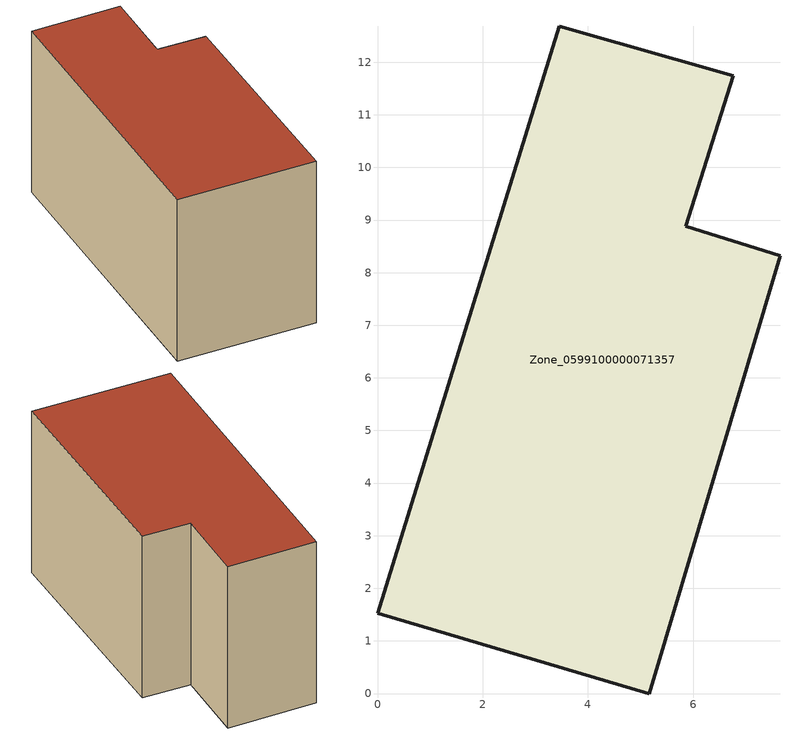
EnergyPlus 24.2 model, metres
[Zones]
Zone_0599100000071357
 floor ground (C_G): 0,1.53 3.45,12.68 6.76,11.74 5.86,8.88 7.65,8.32 5.16,0 z0
 wall outside (C_F): 3.45,12.68 0,1.53 5.16,0 7.65,8.32 5.86,8.88 6.76,11.74 3.45,12.68 z0:6.73
 roof outside (C_R): 0,1.53 5.16,0 7.65,8.32 5.86,8.88 6.76,11.74 3.45,12.68 z6.73
[BUILDING]
Pand.0599100000071357: North Axis=0; Terrain=City; Loads Convergence Tolerance Value=0.04; Temperature Convergence Tolerance Value=0.4; Solar Distribution=FullExterior; Maximum Number of Warmup Days=25; Minimum Number of Warmup Days=1
[Site:Location]
Rotterdam.The.Hague.AP_ZH_NLD Design_Conditions: Latitude=51.96; Longitude=4.45; Time Zone=1; Elevation=-4.5
[SITE:GROUNDTEMPERATURE:BUILDINGSURFACE]
18, 18, 18, 18, 18, 18, 18, 18, 18, 18, 18, 18
[MATERIAL] Thermal Absorptance=0.9; Solar Absorptance=0.7; Visible Absorptance=0.7
Name | Roughness | Thickness | Conductivity | Density | Specific Heat
G.TI.1946 | MediumSmooth | 0.15 | 1 | 540 | 1210
F.TI.1946 | Rough | 0.3 | 0.857143 | 1920 | 840
R.TI.1946 | MediumRough | 0.2 | 0.1 | 1500 | 1000
[CONSTRUCTION]
C_G: G.TI.1946
C_F: F.TI.1946
C_R: R.TI.1946
[ZONE]
Zone_0599100000071357: Type=1; Multiplier=1; Ceiling Height=Autocalculate; Volume=Autocalculate; Floor Area=autocalculate; Part of Total Floor Area=Yes
[ZONEINFILTRATION:DESIGNFLOWRATE]
Infil_Zone_0599100000071357: Zone or ZoneList or Space or SpaceList=Zone_0599100000071357; Schedule=AlwaysOn; Design Flow Rate Calculation Method=Flow/Area; Flow Rate per Floor Area=0.003; Constant Term Coefficient=1; Temperature Term Coefficient=0; Velocity Term Coefficient=0; Velocity Squared Term Coefficient=0
[HVACTEMPLATE:ZONE:IDEALLOADSAIRSYSTEM]
Zone_0599100000071357: Maximum Heating Supply Air Temperature=50; Minimum Cooling Supply Air Temperature=13; Maximum Heating Supply Air Humidity Ratio=0.0156; Minimum Cooling Supply Air Humidity Ratio=0.0077; Heating Limit=NoLimit; Cooling Limit=NoLimit; Dehumidification Control Type=ConstantSensibleHeatRatio; Cooling Sensible Heat Ratio=0.7; Dehumidification Setpoint=60; Humidification Control Type=None; Humidification Setpoint=30; Outdoor Air Method=None; Outdoor Air Flow Rate per Person=0.00944; Outdoor Air Flow Rate per Zone Floor Area=0; Outdoor Air Flow Rate per Zone=0; Demand Controlled Ventilation Type=None; Outdoor Air Economizer Type=NoEconomizer; Heat Recovery Type=None; Sensible Heat Recovery Effectiveness=0.7; Latent Heat Recovery Effectiveness=0.65
[ZONECONTROL:THERMOSTAT]
ThermostatControl_Zone_0599100000071357: Zone or ZoneList=Zone_0599100000071357; Control Type Schedule=DualSetpointControlType; Control 1=Thermostat_Zone_0599100000071357; Temperature Difference Between Cutout And Setpoint=0
[THERMOSTATSETPOINT:DUALSETPOINT]
Thermostat_Zone_0599100000071357: Heating Setpoint Temperature Schedule=HeatingSetpoint_Zone_0599100000071357; Cooling Setpoint Temperature Schedule=CoolingSetpoint_Zone_0599100000071357
[SCHEDULE:COMPACT]
HeatingSetpoint_Zone_0599100000071357: Through: 12/31, For: AllDays, Until: 24:00, 21
CoolingSetpoint_Zone_0599100000071357: Through: 12/31, For: AllDays, Until: 24:00, 24
DualSetpointControlType: Through: 12/31, For: AllDays, Until: 24:00, 4
AlwaysOn: Through: 12/31, For: AllDays, Until: 24:00, 1
